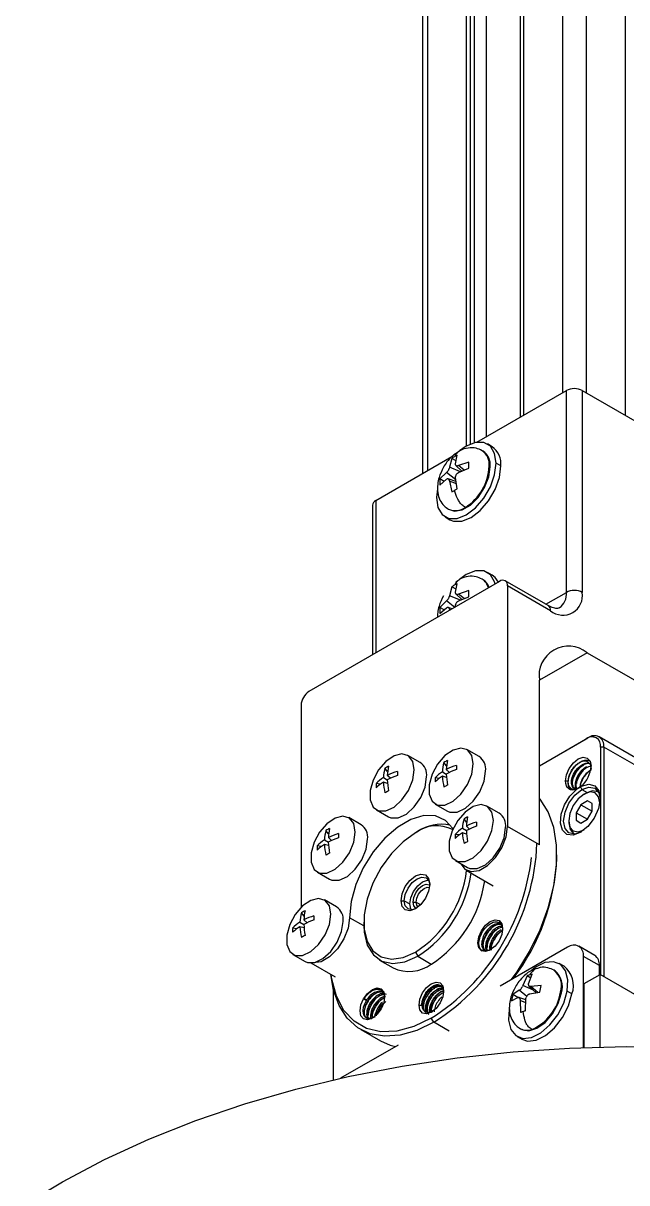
# Model space of a CAD drawing. Header units: millimetres. Extents: x 1258 to 2922, y -135 to 1239.
# Drawn here: x 1281 to 1307.9, y 33.2 to 84.8 of the extents above; entities that cross this region are included whole.
import ezdxf

# ---------------------------------------------------------------- set-up
doc = ezdxf.new("R2010")
doc.units = ezdxf.units.MM
doc.header["$LTSCALE"] = 6

msp = doc.modelspace()

# ---------------------------------------------------------------- linework, layer by layer
at = {"color": 8, "linetype": 'Continuous', "lineweight": 25}
for p, q in [((1305.008, 128.36), (1305.008, 68.384)), ((1306.068, 128.36), (1306.068, 68.384)), ((1298.997, 124.89), (1298.997, 64.915)), ((1300.465, 64.876), (1299.982, 65.071)), ((1300.638, 64.945), (1300.379, 65.147)), ((1300.26, 64.52), (1299.849, 64.841)), ((1300.287, 64.336), (1299.982, 64.459)), ((1296.699, 63.588), (1296.699, 56.81)), ((1300.465, 59.16), (1299.982, 59.355)), ((1300.638, 59.229), (1300.379, 59.431)), ((1304.27, 58.977), (1305.185, 59.505)), ((1300.214, 58.839), (1299.849, 59.125)), ((1300.021, 58.727), (1299.982, 58.743)), ((1306.104, 56.818), (1303.983, 55.593)), ((1305.874, 50.735), (1306.106, 50.601)), ((1305.803, 48.816), (1305.803, 48.816)), ((1298.502, 45.724), (1298.704, 45.607)), ((1296.169, 44.662), (1295.533, 45.03)), ((1303.421, 41.526), (1303.085, 41.806)), ((1303.725, 41.799), (1303.245, 42.013)), ((1303.919, 41.703), (1303.602, 41.967)), ((1303.379, 41.235), (1303.126, 41.348)), ((1299.97, 39.977), (1299.28, 40.375))]:
    msp.add_line(p, q, dxfattribs=at)
at = {"color": 7, "linetype": 'Continuous', "lineweight": 25}
for p, q in [((1303.13, 127.276), (1303.13, 67.301)), ((1303.275, 127.359), (1303.275, 67.384)), ((1307.801, 127.359), (1307.801, 67.384)), ((1300.907, 125.992), (1300.907, 66.105)), ((1301.083, 126.094), (1301.083, 66.165)), ((1301.614, 126.4), (1301.614, 66.425)), ((1300.73, 125.89), (1300.73, 66.017)), ((1298.778, 124.763), (1298.778, 64.788)), ((1301.206, 66.19), (1305.185, 68.486)), ((1305.185, 59.505), (1305.185, 68.486)), ((1305.892, 68.486), (1305.892, 59.505)), ((1305.892, 68.486), (1309.38, 66.473)), ((1301.879, 65.987), (1301.667, 66.11)), ((1296.699, 63.588), (1300.091, 65.546)), ((1300.246, 65.224), (1300.32, 65.604)), ((1301.48, 65.785), (1301.438, 65.809)), ((1299.982, 65.071), (1299.973, 65.024)), ((1300.087, 65.469), (1299.982, 65.071)), ((1300.273, 65.362), (1300.087, 65.469)), ((1300.25, 65.184), (1300.246, 65.224)), ((1300.267, 65.152), (1300.539, 64.905)), ((1300.379, 65.147), (1300.337, 65.133)), ((1300.85, 65.297), (1300.379, 65.147)), ((1300.379, 64.842), (1300.85, 65.029)), ((1300.85, 65.029), (1300.85, 65.297)), ((1301.79, 65.098), (1301.749, 65.122)), ((1302.268, 65.129), (1302.056, 65.251)), ((1299.849, 64.841), (1299.557, 64.551)), ((1299.557, 64.551), (1299.557, 64.282)), ((1299.743, 64.443), (1299.557, 64.551)), ((1299.557, 64.282), (1299.849, 64.536)), ((1299.885, 64.872), (1299.849, 64.841)), ((1299.849, 64.536), (1299.885, 64.553)), ((1300.271, 64.442), (1299.921, 64.553)), ((1299.973, 64.502), (1299.982, 64.459)), ((1300.246, 64.611), (1300.25, 64.662)), ((1300.32, 64.11), (1300.246, 64.611)), ((1300.337, 64.814), (1300.379, 64.842)), ((1299.442, 64.107), (1299.404, 63.72)), ((1299.982, 64.459), (1300.087, 63.976)), ((1296.553, 63.384), (1296.553, 56.726)), ((1299.938, 63.211), (1299.98, 63.187)), ((1299.792, 62.862), (1300.005, 62.74)), ((1301.879, 60.271), (1301.667, 60.394)), ((1302.215, 59.994), (1293.729, 55.096)), ((1300.246, 59.508), (1300.32, 59.888)), ((1300.395, 60.052), (1300.259, 59.956)), ((1301.48, 60.069), (1301.438, 60.093)), ((1304.374, 58.917), (1302.465, 60.019)), ((1299.982, 59.355), (1299.973, 59.308)), ((1300.087, 59.754), (1299.982, 59.355)), ((1300.273, 59.646), (1300.087, 59.754)), ((1300.25, 59.468), (1300.246, 59.508)), ((1300.267, 59.436), (1300.539, 59.189)), ((1300.379, 59.431), (1300.337, 59.418)), ((1300.85, 59.582), (1300.379, 59.431)), ((1300.85, 59.313), (1300.85, 59.582)), ((1302.568, 59.79), (1302.568, 49.091)), ((1304.477, 58.688), (1302.568, 59.79)), ((1299.849, 59.125), (1299.557, 58.835)), ((1299.557, 58.835), (1299.557, 58.566)), ((1299.743, 58.728), (1299.557, 58.835)), ((1299.885, 59.157), (1299.849, 59.125)), ((1299.849, 58.82), (1299.885, 58.837)), ((1300.108, 58.778), (1299.921, 58.838)), ((1300.246, 58.895), (1300.25, 58.946)), ((1300.337, 59.098), (1300.379, 59.126)), ((1300.379, 59.126), (1300.85, 59.313)), ((1299.557, 58.566), (1299.849, 58.82)), ((1299.973, 58.786), (1299.982, 58.743)), ((1306.104, 56.818), (1321.236, 48.082)), ((1303.983, 48.275), (1303.983, 55.593)), ((1293.376, 54.483), (1293.376, 45.489)), ((1303.983, 51.786), (1306.139, 53.031)), ((1303.983, 51.786), (1306.068, 52.991)), ((1306.139, 53.031), (1306.068, 52.991)), ((1323.115, 43.57), (1306.639, 53.081)), ((1298.672, 51.937), (1298.127, 52.252)), ((1301.297, 52.197), (1300.752, 52.512)), ((1306.705, 52.623), (1306.705, 42.498)), ((1306.846, 52.623), (1306.705, 52.623)), ((1306.846, 52.623), (1306.846, 42.416)), ((1323.322, 43.112), (1306.846, 52.623)), ((1297.228, 51.529), (1297.111, 51.679)), ((1299.853, 51.789), (1299.736, 51.939)), ((1299.981, 51.491), (1299.841, 51.624)), ((1297.04, 51.263), (1297.216, 51.162)), ((1297.356, 51.231), (1297.216, 51.364)), ((1299.528, 51.227), (1299.341, 51.253)), ((1299.665, 51.523), (1299.841, 51.421)), ((1299.85, 51.265), (1299.665, 51.32)), ((1305.149, 51.113), (1305.267, 51.113)), ((1296.903, 50.967), (1296.716, 50.994)), ((1297.225, 51.006), (1297.04, 51.06)), ((1305.585, 50.983), (1305.621, 50.963)), ((1305.808, 50.848), (1305.648, 50.752)), ((1305.762, 50.881), (1305.797, 50.861)), ((1305.85, 50.883), (1305.808, 50.848)), ((1305.808, 50.848), (1305.874, 50.735)), ((1305.98, 50.531), (1306.051, 50.572)), ((1306.616, 50.609), (1306.588, 50.625)), ((1299.352, 50.087), (1299.897, 49.772)), ((1305.834, 50.058), (1305.627, 49.7)), ((1306.127, 50.228), (1305.834, 50.058)), ((1305.834, 50.058), (1306.334, 49.77)), ((1306.334, 50.108), (1306.127, 50.228)), ((1306.334, 49.77), (1306.334, 50.108)), ((1296.727, 49.827), (1297.272, 49.513)), ((1302.19, 49.681), (1301.645, 49.996)), ((1305.627, 49.7), (1305.627, 49.362)), ((1305.627, 49.7), (1306.127, 49.411)), ((1306.127, 49.411), (1306.334, 49.77)), ((1296.047, 49.166), (1295.502, 49.481)), ((1300.746, 49.273), (1300.629, 49.423)), ((1300.874, 48.975), (1300.734, 49.108)), ((1303.983, 48.275), (1302.568, 49.091)), ((1305.291, 49.337), (1305.291, 49.255)), ((1305.627, 49.362), (1305.834, 49.242)), ((1305.627, 49.362), (1305.834, 49.242)), ((1305.834, 49.242), (1306.127, 49.411)), ((1294.603, 48.759), (1294.486, 48.908)), ((1294.731, 48.46), (1294.591, 48.593)), ((1298.467, 48.806), (1298.573, 48.867)), ((1300.421, 48.711), (1300.234, 48.738)), ((1300.558, 49.007), (1300.734, 48.906)), ((1300.743, 48.75), (1300.558, 48.804)), ((1305.513, 48.763), (1305.541, 48.747)), ((1294.278, 48.196), (1294.091, 48.223)), ((1294.415, 48.492), (1294.591, 48.391)), ((1294.6, 48.235), (1294.415, 48.289)), ((1300.245, 47.571), (1300.79, 47.256)), ((1304.76, 47.704), (1304.76, 47.826)), ((1294.102, 47.056), (1294.647, 46.742)), ((1300.728, 47.148), (1301.93, 46.454)), ((1294.96, 45.508), (1294.414, 45.822)), ((1297.831, 45.785), (1297.972, 45.785)), ((1297.972, 45.785), (1298.22, 45.642)), ((1298.361, 45.724), (1298.502, 45.724)), ((1293.515, 45.1), (1293.399, 45.249)), ((1293.643, 44.801), (1293.503, 44.934)), ((1302.187, 44.899), (1302.203, 44.801)), ((1293.191, 44.537), (1293.003, 44.564)), ((1293.328, 44.833), (1293.503, 44.732)), ((1293.513, 44.576), (1293.328, 44.63)), ((1296.169, 44.826), (1296.169, 44.703)), ((1293.015, 43.397), (1293.56, 43.083)), ((1298.467, 43.499), (1298.573, 43.315)), ((1301.412, 43.557), (1301.532, 43.603)), ((1301.523, 43.609), (1301.419, 43.57)), ((1305.238, 43.713), (1302.242, 41.983)), ((1306.445, 43.354), (1305.738, 43.762)), ((1293.812, 43.017), (1294.894, 42.393)), ((1296.873, 43.147), (1297.474, 42.8)), ((1298.573, 43.315), (1299.174, 42.968)), ((1305.079, 42.867), (1304.867, 42.989)), ((1305.945, 39.255), (1305.945, 43.304)), ((1306.652, 42.896), (1305.945, 43.304)), ((1306.652, 42.488), (1306.652, 42.896)), ((1303.435, 42.445), (1303.245, 42.013)), ((1303.595, 42.34), (1303.435, 42.445)), ((1303.502, 42.093), (1303.661, 42.516)), ((1304.679, 42.664), (1304.638, 42.688)), ((1305.98, 42.1), (1306.687, 42.508)), ((1306.687, 39.278), (1306.687, 42.508)), ((1310.456, 40.333), (1306.687, 42.508)), ((1294.825, 37.811), (1294.825, 41.805)), ((1303.085, 41.806), (1302.799, 41.619)), ((1303.121, 41.827), (1303.085, 41.806)), ((1303.245, 42.013), (1303.227, 41.964)), ((1303.496, 42.048), (1303.502, 42.093)), ((1303.519, 41.985), (1303.844, 41.69)), ((1303.602, 41.967), (1303.562, 41.965)), ((1304.059, 42.011), (1303.602, 41.967)), ((1304.007, 41.719), (1304.059, 42.011)), ((1305.98, 39.256), (1305.98, 42.1)), ((1296.162, 41.421), (1296.282, 41.352)), ((1296.292, 41.368), (1296.19, 41.429)), ((1297.041, 41.693), (1296.954, 41.743)), ((1302.799, 41.619), (1302.747, 41.327)), ((1302.747, 41.327), (1303.026, 41.474)), ((1303.022, 41.472), (1302.799, 41.619)), ((1303.026, 41.474), (1303.059, 41.48)), ((1303.382, 41.379), (1303.068, 41.479)), ((1303.125, 41.397), (1303.126, 41.348)), ((1303.126, 41.348), (1303.144, 40.822)), ((1303.371, 40.893), (1303.383, 41.428)), ((1303.383, 41.428), (1303.395, 41.481)), ((1303.5, 41.617), (1303.543, 41.635)), ((1303.543, 41.635), (1304.007, 41.719)), ((1304.963, 41.687), (1304.922, 41.711)), ((1305.434, 41.645), (1305.221, 41.767)), ((1296.515, 41.217), (1296.458, 41.25)), ((1296.692, 41.115), (1296.635, 41.148)), ((1296.869, 41.013), (1296.812, 41.046)), ((1296.869, 41.013), (1297.034, 41.216)), ((1298.626, 41.141), (1298.768, 41.141)), ((1298.768, 41.156), (1298.748, 41.157)), ((1299, 41.007), (1298.944, 41.039)), ((1299.12, 40.937), (1299.131, 40.802)), ((1299.177, 40.905), (1299.12, 40.937)), ((1299.174, 40.825), (1299.245, 40.865)), ((1299.187, 40.832), (1299.177, 40.905)), ((1302.65, 41.026), (1302.638, 40.963)), ((1299.28, 40.375), (1299.174, 40.559)), ((1296.031, 40.054), (1296.914, 39.543)), ((1302.992, 39.741), (1303.204, 39.619)), ((1303.138, 40.09), (1303.18, 40.066)), ((1297.697, 39.36), (1295.137, 37.882))]:
    msp.add_line(p, q, dxfattribs=at)
at = {"color": 7, "linetype": 'Continuous', "lineweight": 25, "flags": 128}
for points in [[(1302.056, 65.251), (1301.991, 65.687), (1301.802, 66.005), (1301.509, 66.174), (1301.14, 66.178), (1300.73, 66.017), (1300.426, 65.801)], [(1300.332, 65.717), (1300.32, 65.705), (1300.286, 65.672)], [(1299.404, 63.72), (1299.469, 63.285), (1299.657, 62.967), (1299.951, 62.797), (1300.32, 62.793), (1300.73, 62.955), (1301.14, 63.266), (1301.509, 63.697), (1301.802, 64.205), (1301.991, 64.741), (1302.056, 65.251)], [(1299.98, 63.187), (1300.199, 63.119), (1300.546, 63.173), (1300.914, 63.386), (1301.26, 63.731), (1301.542, 64.168), (1301.727, 64.642), (1301.79, 65.098)], [(1300.005, 62.74), (1300.163, 62.675), (1300.532, 62.671), (1300.942, 62.832), (1301.352, 63.144), (1301.721, 63.575), (1302.015, 64.083), (1302.203, 64.618), (1302.268, 65.129)], [(1302.017, 59.88), (1301.991, 59.971), (1301.802, 60.289), (1301.509, 60.459), (1301.14, 60.463), (1300.73, 60.301), (1300.426, 60.085)], [(1300.332, 60.001), (1300.32, 59.99), (1300.265, 59.936)], [(1302.157, 59.961), (1302.015, 60.167), (1301.879, 60.271)], [(1298.417, 51.611), (1298.35, 51.986), (1298.158, 52.232), (1297.868, 52.318), (1297.518, 52.231), (1297.156, 51.983), (1296.83, 51.608), (1296.585, 51.156), (1296.454, 50.688), (1296.454, 50.268), (1296.585, 49.952), (1296.83, 49.783), (1297.156, 49.784), (1297.518, 49.954), (1297.868, 50.271), (1298.158, 50.692), (1298.35, 51.16), (1298.417, 51.611)], [(1301.042, 51.871), (1300.975, 52.245), (1300.783, 52.492), (1300.493, 52.578), (1300.143, 52.491), (1299.781, 52.243), (1299.455, 51.867), (1299.21, 51.415), (1299.079, 50.948), (1299.079, 50.528), (1299.21, 50.212), (1299.455, 50.043), (1299.781, 50.044), (1300.143, 50.214), (1300.493, 50.531), (1300.783, 50.952), (1300.975, 51.42), (1301.042, 51.871)], [(1305.149, 51.113), (1305.192, 51.388), (1305.315, 51.67), (1305.498, 51.918), (1305.715, 52.092), (1305.931, 52.168), (1306.115, 52.132), (1306.238, 51.991), (1306.281, 51.766)], [(1305.738, 50.803), (1305.657, 50.778), (1305.564, 50.783), (1305.488, 50.825), (1305.436, 50.901), (1305.41, 51.006), (1305.413, 51.133), (1305.445, 51.274), (1305.504, 51.419), (1305.588, 51.559), (1305.691, 51.686), (1305.807, 51.79), (1305.929, 51.864), (1306.051, 51.905), (1306.164, 51.908), (1306.262, 51.874), (1306.262, 51.874)], [(1297.272, 49.513), (1297.376, 49.468), (1297.701, 49.469), (1298.063, 49.639), (1298.413, 49.956), (1298.704, 50.377), (1298.895, 50.845), (1298.962, 51.296)], [(1299.897, 49.772), (1300.001, 49.728), (1300.326, 49.729), (1300.688, 49.899), (1301.038, 50.216), (1301.329, 50.637), (1301.52, 51.105), (1301.587, 51.556)], [(1305.648, 50.752), (1305.548, 50.719), (1305.453, 50.709), (1305.367, 50.723), (1305.292, 50.761), (1305.231, 50.821), (1305.186, 50.902), (1305.159, 51), (1305.149, 51.113)], [(1305.803, 48.816), (1305.483, 48.701), (1305.206, 48.739), (1305.011, 48.927), (1304.923, 49.239), (1304.954, 49.631), (1305.101, 50.052), (1305.344, 50.443), (1305.648, 50.752)], [(1305.84, 48.838), (1305.563, 48.749), (1305.299, 48.8), (1305.123, 49.003), (1305.061, 49.327), (1305.123, 49.722), (1305.299, 50.128), (1305.563, 50.484), (1305.874, 50.735)], [(1305.85, 50.883), (1306.179, 50.978), (1306.453, 50.904), (1306.631, 50.674), (1306.687, 50.32), (1306.613, 49.895), (1306.42, 49.462), (1306.136, 49.083), (1305.803, 48.816)], [(1305.874, 50.735), (1306.185, 50.843), (1306.449, 50.792), (1306.625, 50.589), (1306.686, 50.305)], [(1306.67, 50.134), (1306.617, 50.407), (1306.468, 50.579), (1306.244, 50.623), (1305.98, 50.531)], [(1306.617, 50.606), (1306.588, 50.625), (1306.342, 50.673), (1306.051, 50.572)], [(1301.935, 49.355), (1301.868, 49.73), (1301.676, 49.976), (1301.386, 50.062), (1301.036, 49.975), (1300.674, 49.727), (1300.348, 49.352), (1300.103, 48.9), (1299.972, 48.432), (1299.972, 48.012), (1300.103, 47.696), (1300.348, 47.527), (1300.674, 47.528), (1301.036, 47.698), (1301.386, 48.015), (1301.676, 48.436), (1301.868, 48.904), (1301.935, 49.355)], [(1302.749, 42.276), (1302.987, 42.614), (1303.546, 43.53), (1304.012, 44.491), (1304.373, 45.471), (1304.62, 46.442), (1304.745, 47.379), (1304.745, 48.255), (1304.62, 49.048), (1304.373, 49.735), (1304.012, 50.297), (1303.983, 50.331)], [(1305.98, 50.531), (1305.716, 50.318), (1305.493, 50.016), (1305.343, 49.672), (1305.291, 49.337), (1305.343, 49.062), (1305.493, 48.89), (1305.716, 48.847), (1305.98, 48.939)], [(1295.792, 48.84), (1295.725, 49.215), (1295.533, 49.461), (1295.243, 49.547), (1294.893, 49.46), (1294.531, 49.212), (1294.205, 48.837), (1293.96, 48.385), (1293.829, 47.917), (1293.829, 47.497), (1293.96, 47.181), (1294.205, 47.012), (1294.531, 47.013), (1294.893, 47.183), (1295.243, 47.5), (1295.533, 47.921), (1295.725, 48.389), (1295.792, 48.84)], [(1300.139, 48.983), (1300.132, 48.994), (1299.798, 49.36), (1299.358, 49.557), (1298.837, 49.572), (1298.266, 49.404), (1297.678, 49.065), (1297.107, 48.573), (1296.586, 47.957), (1296.146, 47.252), (1295.812, 46.5), (1295.603, 45.745), (1295.533, 45.03)], [(1300.488, 47.431), (1300.664, 47.192), (1300.951, 47.079), (1301.303, 47.135), (1301.677, 47.351), (1302.029, 47.702), (1302.316, 48.145), (1302.503, 48.628), (1302.568, 49.091)], [(1300.79, 47.256), (1300.893, 47.212), (1301.219, 47.213), (1301.581, 47.383), (1301.931, 47.7), (1302.222, 48.121), (1302.413, 48.589), (1302.48, 49.04)], [(1305.291, 49.255), (1305.349, 48.953), (1305.513, 48.763), (1305.544, 48.747)], [(1294.647, 46.742), (1294.751, 46.697), (1295.076, 46.698), (1295.438, 46.868), (1295.788, 47.185), (1296.079, 47.606), (1296.27, 48.074), (1296.337, 48.525)], [(1298.467, 48.806), (1297.917, 48.412), (1297.399, 47.886), (1296.943, 47.259), (1296.576, 46.568), (1296.318, 45.853), (1296.186, 45.155), (1296.186, 44.516), (1296.318, 43.971), (1296.576, 43.553), (1296.943, 43.286), (1297.399, 43.186), (1297.917, 43.258), (1298.467, 43.499)], [(1297.831, 45.785), (1297.879, 46.094), (1298.017, 46.412), (1298.224, 46.691), (1298.467, 46.887), (1298.711, 46.972), (1298.917, 46.932), (1299.055, 46.773), (1299.103, 46.52)], [(1299.103, 46.52), (1299.055, 46.211), (1298.917, 45.893), (1298.711, 45.614), (1298.467, 45.418), (1298.224, 45.333), (1298.017, 45.373), (1297.879, 45.532), (1297.831, 45.785)], [(1297.972, 45.785), (1298.015, 46.06), (1298.138, 46.343), (1298.321, 46.59), (1298.538, 46.765), (1298.754, 46.84), (1298.938, 46.804), (1299.06, 46.663), (1299.102, 46.477)], [(1298.22, 45.642), (1298.263, 45.917), (1298.385, 46.2), (1298.569, 46.447), (1298.785, 46.622), (1299.002, 46.697), (1299.042, 46.699)], [(1298.361, 45.724), (1298.393, 45.93), (1298.485, 46.142), (1298.623, 46.328), (1298.785, 46.459), (1298.948, 46.515), (1299.085, 46.488), (1299.102, 46.477)], [(1298.502, 45.724), (1298.529, 45.896), (1298.606, 46.072), (1298.721, 46.227), (1298.856, 46.336), (1298.991, 46.383), (1299.091, 46.369)], [(1294.704, 45.181), (1294.638, 45.556), (1294.446, 45.802), (1294.156, 45.888), (1293.806, 45.801), (1293.444, 45.553), (1293.118, 45.178), (1292.873, 44.726), (1292.741, 44.258), (1292.741, 43.838), (1292.873, 43.522), (1293.118, 43.353), (1293.444, 43.354), (1293.806, 43.524), (1294.156, 43.841), (1294.446, 44.262), (1294.638, 44.73), (1294.704, 45.181)], [(1298.504, 45.44), (1298.321, 45.383), (1298.138, 45.419), (1298.015, 45.56), (1297.972, 45.785)], [(1298.276, 45.39), (1298.263, 45.417), (1298.22, 45.642)], [(1298.504, 45.44), (1298.485, 45.449), (1298.393, 45.555), (1298.361, 45.724)], [(1298.592, 45.504), (1298.529, 45.583), (1298.502, 45.724)], [(1295.533, 45.03), (1295.468, 44.566), (1295.28, 44.084), (1294.993, 43.64), (1294.642, 43.289), (1294.267, 43.073), (1293.915, 43.018), (1293.887, 43.021)], [(1301.412, 43.557), (1301.293, 43.694), (1301.251, 43.912), (1301.293, 44.178), (1301.412, 44.452), (1301.589, 44.692), (1301.799, 44.861), (1302.009, 44.934), (1302.187, 44.899)], [(1302.187, 44.899), (1302.305, 44.763), (1302.347, 44.545), (1302.305, 44.278), (1302.187, 44.005), (1302.009, 43.765), (1301.799, 43.595), (1301.589, 43.523), (1301.412, 43.557)], [(1293.56, 43.083), (1293.663, 43.038), (1293.989, 43.039), (1294.351, 43.21), (1294.701, 43.526), (1294.991, 43.947), (1295.183, 44.415), (1295.25, 44.867)], [(1296.169, 44.703), (1296.187, 44.379), (1296.325, 43.809), (1296.595, 43.372), (1296.979, 43.093), (1297.456, 42.988), (1297.998, 43.063), (1298.573, 43.315)], [(1305.221, 41.767), (1305.25, 42.262), (1305.15, 42.668), (1304.93, 42.948), (1304.612, 43.072), (1304.227, 43.029), (1303.813, 42.823), (1303.613, 42.669)], [(1299.28, 40.375), (1298.524, 40.011), (1297.788, 39.801), (1297.093, 39.752), (1296.457, 39.865), (1295.899, 40.136), (1295.432, 40.559), (1295.071, 41.121), (1294.825, 41.808), (1294.708, 42.5)], [(1299.174, 40.559), (1298.394, 40.188), (1297.638, 39.985), (1296.929, 39.958), (1296.288, 40.106), (1295.735, 40.426), (1295.286, 40.907), (1294.955, 41.535), (1294.752, 42.291), (1294.723, 42.491)], [(1296.162, 41.421), (1296.339, 41.661), (1296.549, 41.83), (1296.759, 41.903), (1296.937, 41.869), (1297.055, 41.732), (1297.097, 41.514), (1297.055, 41.248), (1296.937, 40.974)], [(1298.626, 41.141), (1298.668, 41.407), (1298.787, 41.681), (1298.964, 41.921), (1299.174, 42.09), (1299.384, 42.163), (1299.562, 42.129), (1299.68, 41.992), (1299.722, 41.774)], [(1296.937, 40.974), (1296.759, 40.734), (1296.549, 40.565), (1296.339, 40.492), (1296.162, 40.526), (1296.043, 40.663), (1296.001, 40.881), (1296.043, 41.147), (1296.162, 41.421)], [(1296.446, 40.543), (1296.342, 40.548), (1296.255, 40.59), (1296.191, 40.667), (1296.153, 40.774), (1296.143, 40.904), (1296.162, 41.05), (1296.21, 41.202), (1296.282, 41.352)], [(1297.056, 41.681), (1297.046, 41.69), (1296.911, 41.721), (1296.755, 41.689), (1296.594, 41.598), (1296.443, 41.458), (1296.316, 41.284), (1296.226, 41.094), (1296.18, 40.907), (1296.183, 40.744), (1296.233, 40.621), (1296.324, 40.552), (1296.446, 40.543), (1296.446, 40.543)], [(1299.722, 41.774), (1299.68, 41.507), (1299.562, 41.234), (1299.384, 40.994), (1299.174, 40.825), (1298.964, 40.752), (1298.787, 40.786), (1298.668, 40.923), (1298.626, 41.141)], [(1302.638, 40.963), (1302.609, 40.469), (1302.709, 40.062), (1302.929, 39.783), (1303.247, 39.659), (1303.632, 39.701), (1304.046, 39.907), (1304.448, 40.255), (1304.8, 40.713), (1305.066, 41.233), (1305.221, 41.767)], [(1303.18, 40.066), (1303.206, 40.052), (1303.515, 39.998), (1303.874, 40.11), (1304.24, 40.373), (1304.568, 40.756), (1304.819, 41.212), (1304.963, 41.687)], [(1303.204, 39.619), (1303.459, 39.536), (1303.844, 39.579), (1304.258, 39.785), (1304.66, 40.133), (1305.012, 40.59), (1305.278, 41.111), (1305.434, 41.645)], [(1299.211, 40.847), (1299.205, 40.844), (1299.09, 40.806), (1298.984, 40.804), (1298.894, 40.841), (1298.825, 40.912), (1298.782, 41.014), (1298.768, 41.141)], [(1281.012, 32.224), (1282.757, 33.282), (1284.626, 34.267), (1286.608, 35.176), (1288.694, 36.002), (1290.875, 36.744), (1293.139, 37.396), (1295.477, 37.956), (1297.876, 38.422), (1300.325, 38.79), (1302.812, 39.06), (1305.326, 39.229), (1307.854, 39.297), (1310.384, 39.264)], [(1296.914, 39.543), (1297.341, 39.355), (1297.58, 39.292)]]:
    msp.add_lwpolyline(points, dxfattribs=at)
at = {"color": 7, "linetype": 'Continuous', "lineweight": 25}
for centre, radius, start, end in [((1305.538, 67.804), 0.769, 62.6097, 117.3903), ((1301.083, 65.192), 0.714, 352.4814, 56.2064), ((1301.363, 65.237), 0.911, 353.1955, 55.4923), ((1299.446, 65.227), 2.305, 302.6055, 357.3945), ((1296.803, 63.359), 0.251, 114.3747, 174.3052), ((1301.156, 59.553), 0.61, 16.0518, 57.9057), ((1302.353, 59.825), 0.218, 350.786, 129.2033), ((1305.03, 59.365), 0.873, 230.7967, 9.214), ((1305.538, 58.822), 0.769, 62.6097, 117.3903), ((1305.276, 55.802), 1.31, 50.7967, 189.214), ((1294.144, 54.448), 0.768, 122.6055, 177.3945), ((1306.317, 52.686), 0.393, 350.786, 129.2033), ((1306.415, 52.693), 0.437, 350.786, 129.2033), ((1300.934, 51.647), 0.659, 352.0769, 56.6109), ((1298.723, 51.189), 1.685, 163.1092, 177.4912), ((1297.952, 50.404), 1.527, 116.5677, 123.4269), ((1299.246, 51.302), 2.031, 166.6743, 178.2385), ((1298.309, 51.387), 0.659, 352.0769, 56.6109), ((1301.348, 51.449), 1.685, 163.1092, 177.4912), ((1300.577, 50.664), 1.527, 116.5677, 123.4269), ((1301.871, 51.562), 2.031, 166.6743, 178.2385), ((1300.989, 49.374), 2.526, 106.0512, 117.0237), ((1301.469, 48.325), 3.499, 109.6903, 117.7332), ((1317.069, 51.71), 16.779, 179.688, 180.312), ((1305.029, 51.83), 1.254, 310.944, 357.0652), ((1297.945, 49.842), 1.685, 122.5061, 136.889), ((1298.364, 49.114), 2.526, 106.0512, 117.0237), ((1298.844, 48.065), 3.499, 109.6903, 117.7332), ((1300.712, 51.3), 3.499, 182.2642, 190.3076), ((1314.444, 51.45), 16.779, 179.688, 180.312), ((1300.865, 51.162), 1.527, 176.5707, 183.4293), ((1300.57, 50.102), 1.685, 122.5061, 136.889), ((1300.734, 49.593), 2.031, 121.7586, 133.3233), ((1302.188, 51.451), 2.526, 182.9735, 193.9463), ((1303.337, 51.56), 3.499, 182.2642, 190.3076), ((1298.24, 50.902), 1.527, 176.5707, 183.4293), ((1298.109, 49.333), 2.031, 121.7586, 133.3233), ((1299.563, 51.191), 2.526, 182.9735, 193.9463), ((1305.585, 36.086), 16.791, 119.6856, 120.309), ((1308.21, 36.346), 16.791, 119.6856, 120.309), ((1301.827, 49.131), 0.659, 352.0769, 56.6109), ((1295.684, 48.616), 0.659, 352.0769, 56.6109), ((1299.408, 47.558), 1.563, 62.7833, 127.0167), ((1299.619, 47.326), 1.863, 78.2427, 124.1575), ((1302.241, 48.933), 1.685, 163.1092, 177.4912), ((1301.47, 48.148), 1.527, 116.5677, 123.4269), ((1302.764, 49.046), 2.031, 166.6743, 178.2385), ((1301.881, 46.858), 2.526, 106.0512, 117.0237), ((1302.362, 45.809), 3.499, 109.6903, 117.7332), ((1317.961, 49.194), 16.779, 179.688, 180.312), ((1296.098, 48.418), 1.685, 163.1092, 177.4912), ((1295.327, 47.633), 1.527, 116.5677, 123.4269), ((1296.621, 48.531), 2.031, 166.6743, 178.2385), ((1295.739, 46.343), 2.526, 106.0512, 117.0237), ((1296.219, 45.294), 3.499, 109.6903, 117.7332), ((1311.819, 48.679), 16.779, 179.688, 180.312), ((1301.758, 48.646), 1.527, 176.5707, 183.4293), ((1301.463, 47.586), 1.685, 122.5061, 136.889), ((1301.627, 47.077), 2.031, 121.7586, 133.3233), ((1303.081, 48.935), 2.526, 182.9735, 193.9463), ((1304.23, 49.044), 3.499, 182.2642, 190.3076), ((1295.615, 48.131), 1.527, 176.5707, 183.4293), ((1295.32, 47.071), 1.685, 122.5061, 136.889), ((1295.484, 46.562), 2.031, 121.7586, 133.3233), ((1296.938, 48.42), 2.526, 182.9735, 193.9463), ((1298.087, 48.529), 3.499, 182.2642, 190.3076), ((1293.996, 48.733), 9.888, 302.3015, 357.6985), ((1309.103, 33.83), 16.791, 119.6856, 120.309), ((1302.96, 33.315), 16.791, 119.6856, 120.309), ((1293.86, 48.838), 9.838, 302.6932, 353.4197), ((1295.151, 48.121), 9.619, 322.8936, 357.5137), ((1295.77, 47.722), 5.011, 302.5598, 353.2901), ((1295.741, 47.742), 5.256, 302.6094, 352.1185), ((1296.342, 47.395), 5.256, 302.6094, 352.1185), ((1294.597, 44.957), 0.659, 352.0769, 56.6109), ((1295.011, 44.759), 1.685, 163.1092, 177.4912), ((1294.24, 43.974), 1.527, 116.5677, 123.4269), ((1295.534, 44.872), 2.031, 166.6743, 178.2385), ((1294.651, 42.684), 2.526, 106.0512, 117.0237), ((1295.132, 41.635), 3.499, 109.6903, 117.7332), ((1310.731, 45.02), 16.779, 179.688, 180.312), ((1294.528, 44.472), 1.527, 176.5707, 183.4293), ((1294.233, 43.412), 1.685, 122.5061, 136.889), ((1294.397, 42.903), 2.031, 121.7586, 133.3233), ((1295.851, 44.761), 2.526, 182.9735, 193.9463), ((1296.999, 44.87), 3.499, 182.2642, 190.3076), ((1301.873, 29.656), 16.791, 119.6856, 120.309), ((1301.645, 43.798), 0.225, 237.2571, 239.9942), ((1301.67, 43.895), 0.323, 244.7576, 300.9586), ((1305.514, 43.374), 0.437, 350.786, 129.2033), ((1306.162, 42.95), 0.493, 353.7012, 54.9867), ((1298.185, 44.287), 1.649, 244.4571, 306.8534), ((1304.427, 42.015), 1.073, 339.8222, 52.5431), ((1304.115, 41.971), 0.894, 341.4894, 50.876), ((1297.295, 40.767), 1.169, 149.087, 150), ((1302.756, 42.062), 2.194, 294.048, 350.7963), ((1299.417, 41.141), 0.65, 178.6448, 179.9954)]:
    msp.add_arc(centre, radius, start, end, dxfattribs=at)
at = {"color": 8, "linetype": 'Continuous', "lineweight": 25}
for centre, radius, start, end in [((1301.036, 65.213), 0.719, 352.7273, 56.1117), ((1300.249, 63.898), 0.754, 245.6929, 305.6176), ((1301.12, 59.578), 0.605, 12.0424, 58.4834), ((1304.451, 59.423), 0.738, 304.6096, 6.3357), ((1304.24, 58.718), 0.24, 352.7442, 55.9436), ((1304.095, 42), 0.875, 340.7017, 52.1648), ((1303.43, 40.648), 0.629, 242.3858, 290.471)]:
    msp.add_arc(centre, radius, start, end, dxfattribs=at)
at = {"color": 7, "linetype": 'Continuous', "lineweight": 25}
for points, knots in [([(1300.395, 65.768), (1300.299, 65.707), (1300.107, 65.585), (1299.878, 65.333), (1299.764, 65.152), (1299.713, 65.073)], [0, 0, 0, 0, 0.361858, 0.719029, 1, 1, 1, 1]), ([(1300.199, 65.54), (1300.178, 65.527), (1300.139, 65.504), (1300.103, 65.48), (1300.087, 65.469)], [0, 0, 0, 0, 0.559869, 1, 1, 1, 1]), ([(1300.394, 65.77), (1300.376, 65.759), (1300.293, 65.708), (1300.24, 65.614), (1300.199, 65.54)], [0, 0, 0, 0, 0.217327, 1, 1, 1, 1]), ([(1300.32, 65.604), (1300.297, 65.592), (1300.256, 65.572), (1300.216, 65.549), (1300.199, 65.54)], [0, 0, 0, 0, 0.560075, 1, 1, 1, 1]), ([(1301.438, 65.809), (1301.347, 65.852), (1301.14, 65.949), (1300.805, 65.942), (1300.543, 65.876), (1300.413, 65.781), (1300.395, 65.768)], [0, 0, 0, 0, 0.257941, 0.586432, 0.942674, 1, 1, 1, 1]), ([(1299.713, 65.073), (1299.639, 64.921), (1299.519, 64.678), (1299.442, 64.286), (1299.44, 63.941), (1299.537, 63.612), (1299.708, 63.365), (1299.873, 63.255), (1299.938, 63.211)], [0, 0, 0, 0, 0.225449, 0.362472, 0.544562, 0.721176, 0.888899, 1, 1, 1, 1]), ([(1299.885, 64.872), (1299.894, 64.883), (1299.913, 64.904), (1299.938, 64.943), (1299.959, 64.984), (1299.968, 65.011), (1299.973, 65.024)], [0, 0, 0, 0, 0.2502728, 0.5, 0.7497272, 1, 1, 1, 1]), ([(1300.25, 65.184), (1300.253, 65.175), (1300.26, 65.157), (1300.28, 65.14), (1300.306, 65.131), (1300.327, 65.133), (1300.337, 65.133)], [0, 0, 0, 0, 0.250273, 0.5, 0.749727, 1, 1, 1, 1]), ([(1299.973, 64.502), (1299.968, 64.511), (1299.959, 64.531), (1299.938, 64.548), (1299.913, 64.557), (1299.894, 64.554), (1299.885, 64.553)], [0, 0, 0, 0, 0.250273, 0.5, 0.749727, 1, 1, 1, 1]), ([(1300.337, 64.814), (1300.327, 64.804), (1300.306, 64.784), (1300.28, 64.746), (1300.26, 64.704), (1300.253, 64.676), (1300.25, 64.662)], [0, 0, 0, 0, 0.250273, 0.5, 0.749727, 1, 1, 1, 1]), ([(1300.087, 63.976), (1300.107, 63.989), (1300.144, 64.012), (1300.182, 64.035), (1300.199, 64.045)], [0, 0, 0, 0, 0.560075, 1, 1, 1, 1]), ([(1300.199, 64.045), (1300.221, 64.057), (1300.26, 64.079), (1300.301, 64.101), (1300.32, 64.11)], [0, 0, 0, 0, 0.559869, 1, 1, 1, 1]), ([(1300.688, 63.285), (1300.635, 63.32), (1300.539, 63.383), (1300.419, 63.533), (1300.303, 63.753), (1300.242, 63.924), (1300.199, 64.045)], [0, 0, 0, 0, 0.233001, 0.418435, 0.591328, 1, 1, 1, 1]), ([(1300.394, 60.054), (1300.376, 60.043), (1300.293, 59.992), (1300.24, 59.898), (1300.199, 59.824)], [0, 0, 0, 0, 0.217327, 1, 1, 1, 1]), ([(1300.32, 59.888), (1300.297, 59.876), (1300.256, 59.856), (1300.216, 59.834), (1300.199, 59.824)], [0, 0, 0, 0, 0.560075, 1, 1, 1, 1]), ([(1301.438, 60.093), (1301.347, 60.136), (1301.14, 60.233), (1300.805, 60.226), (1300.543, 60.16), (1300.413, 60.065), (1300.395, 60.052)], [0, 0, 0, 0, 0.257941, 0.586432, 0.942674, 1, 1, 1, 1]), ([(1299.713, 59.357), (1299.64, 59.206), (1299.522, 58.963), (1299.448, 58.629), (1299.454, 58.469), (1299.457, 58.402)], [0, 0, 0, 0, 0.489954, 0.787739, 1, 1, 1, 1]), ([(1300.199, 59.824), (1300.178, 59.811), (1300.139, 59.788), (1300.103, 59.764), (1300.087, 59.754)], [0, 0, 0, 0, 0.559869, 1, 1, 1, 1]), ([(1300.25, 59.468), (1300.253, 59.459), (1300.26, 59.441), (1300.28, 59.424), (1300.306, 59.415), (1300.327, 59.417), (1300.337, 59.418)], [0, 0, 0, 0, 0.250273, 0.5, 0.749727, 1, 1, 1, 1]), ([(1299.885, 59.157), (1299.894, 59.167), (1299.913, 59.189), (1299.938, 59.227), (1299.959, 59.268), (1299.968, 59.295), (1299.973, 59.308)], [0, 0, 0, 0, 0.2502728, 0.5, 0.7497272, 1, 1, 1, 1]), ([(1299.973, 58.786), (1299.968, 58.796), (1299.959, 58.815), (1299.938, 58.832), (1299.913, 58.841), (1299.894, 58.838), (1299.885, 58.837)], [0, 0, 0, 0, 0.250273, 0.5, 0.749727, 1, 1, 1, 1]), ([(1300.337, 59.098), (1300.327, 59.088), (1300.306, 59.068), (1300.28, 59.03), (1300.26, 58.988), (1300.253, 58.96), (1300.25, 58.946)], [0, 0, 0, 0, 0.250273, 0.5, 0.749727, 1, 1, 1, 1]), ([(1304.868, 58.821), (1304.847, 58.809), (1304.803, 58.785), (1304.631, 58.792), (1304.457, 58.876), (1304.374, 58.917)], [0, 0, 0, 0, 0.329565, 0.679573, 1, 1, 1, 1]), ([(1305.807, 50.842), (1305.764, 50.814), (1305.68, 50.756), (1305.556, 50.72), (1305.447, 50.727), (1305.358, 50.776), (1305.295, 50.866), (1305.264, 50.989), (1305.266, 51.138), (1305.302, 51.303), (1305.371, 51.473), (1305.467, 51.637), (1305.586, 51.785), (1305.72, 51.907), (1305.861, 51.995), (1306.001, 52.042), (1306.133, 52.049), (1306.205, 52.017), (1306.241, 52.001)], [0, 0, 0, 0, 0.062513, 0.124993, 0.187503, 0.249996, 0.312502, 0.374998, 0.437501, 0.5, 0.562499, 0.625002, 0.687498, 0.750004, 0.812497, 0.875007, 0.937487, 1, 1, 1, 1]), ([(1305.267, 51.113), (1305.274, 51.172), (1305.288, 51.291), (1305.363, 51.483), (1305.469, 51.663), (1305.601, 51.818), (1305.748, 51.933), (1305.896, 52), (1306.035, 52.016), (1306.108, 51.982), (1306.144, 51.965)], [0, 0, 0, 0, 0.1287026, 0.2563473, 0.382934, 0.5084629, 0.632934, 0.7563471, 0.8787025, 1, 1, 1, 1]), ([(1306.294, 51.852), (1306.248, 51.871), (1306.155, 51.909), (1305.973, 51.86), (1305.787, 51.738), (1305.622, 51.553), (1305.5, 51.335), (1305.438, 51.114), (1305.445, 50.929), (1305.492, 50.814), (1305.547, 50.794), (1305.561, 50.789)], [0, 0, 0, 0, 0.112659, 0.233529, 0.354399, 0.475269, 0.596139, 0.717009, 0.837879, 0.958749, 1, 1, 1, 1]), ([(1305.451, 50.994), (1305.45, 51.01), (1305.444, 51.093), (1305.506, 51.283), (1305.629, 51.522), (1305.79, 51.721), (1305.906, 51.798), (1305.955, 51.831)], [0, 0, 0, 0, 0.058443, 0.311382, 0.564712, 0.817597, 1, 1, 1, 1]), ([(1305.621, 50.963), (1305.631, 51.034), (1305.652, 51.177), (1305.77, 51.409), (1305.932, 51.606), (1306.101, 51.737), (1306.2, 51.758), (1306.238, 51.767)], [0, 0, 0, 0, 0.2171, 0.4342, 0.6513, 0.8684, 1, 1, 1, 1]), ([(1305.819, 50.89), (1305.822, 50.918), (1305.834, 51.021), (1305.926, 51.223), (1306.082, 51.444), (1306.222, 51.589), (1306.299, 51.626), (1306.309, 51.631)], [0, 0, 0, 0, 0.105427, 0.389331, 0.673878, 0.957808, 1, 1, 1, 1]), ([(1306.144, 51.965), (1306.165, 51.948), (1306.206, 51.915), (1306.248, 51.841), (1306.276, 51.752), (1306.279, 51.682), (1306.281, 51.647)], [0, 0, 0, 0, 0.252191, 0.502921, 0.752191, 1, 1, 1, 1]), ([(1305.807, 50.842), (1305.771, 50.82), (1305.699, 50.774), (1305.594, 50.741), (1305.497, 50.737), (1305.413, 50.762), (1305.345, 50.815), (1305.297, 50.894), (1305.268, 50.993), (1305.267, 51.073), (1305.267, 51.113)], [0, 0, 0, 0, 0.127485, 0.25426, 0.380324, 0.505679, 0.630324, 0.75426, 0.877485, 1, 1, 1, 1]), ([(1305.644, 51.001), (1305.651, 51.042), (1305.672, 51.161), (1305.776, 51.376), (1305.891, 51.515), (1305.949, 51.584)], [0, 0, 0, 0, 0.2122778, 0.6060273, 1, 1, 1, 1]), ([(1305.797, 50.861), (1305.808, 50.932), (1305.829, 51.075), (1305.947, 51.305), (1306.093, 51.493), (1306.203, 51.564), (1306.248, 51.593)], [0, 0, 0, 0, 0.268989, 0.537978, 0.806967, 1, 1, 1, 1]), ([(1305.618, 50.797), (1305.615, 50.8), (1305.581, 50.838), (1305.583, 50.914), (1305.585, 50.983)], [0, 0, 0, 0, 0.0862988, 1, 1, 1, 1]), ([(1305.665, 50.762), (1305.658, 50.77), (1305.619, 50.811), (1305.62, 50.895), (1305.621, 50.963)], [0, 0, 0, 0, 0.184538, 1, 1, 1, 1]), ([(1301.419, 43.57), (1301.381, 43.612), (1301.304, 43.694), (1301.282, 43.918), (1301.336, 44.175), (1301.463, 44.434), (1301.642, 44.654), (1301.845, 44.802), (1302.048, 44.864), (1302.151, 44.822), (1302.203, 44.801)], [0, 0, 0, 0, 0.12964, 0.257955, 0.384944, 0.510607, 0.634944, 0.757955, 0.87964, 1, 1, 1, 1]), ([(1302.352, 44.689), (1302.309, 44.706), (1302.224, 44.739), (1302.066, 44.709), (1301.902, 44.623), (1301.747, 44.485), (1301.615, 44.31), (1301.52, 44.117), (1301.468, 43.926), (1301.467, 43.758), (1301.508, 43.632), (1301.565, 43.593), (1301.591, 43.575)], [0, 0, 0, 0, 0.10194, 0.20388, 0.30582, 0.40776, 0.509699, 0.611639, 0.713579, 0.815519, 0.917459, 1, 1, 1, 1]), ([(1302.021, 44.678), (1301.985, 44.658), (1301.889, 44.605), (1301.744, 44.454), (1301.602, 44.251), (1301.51, 44.032), (1301.466, 43.864), (1301.474, 43.788), (1301.475, 43.772)], [0, 0, 0, 0, 0.119429, 0.325237, 0.530791, 0.736582, 0.94216, 1, 1, 1, 1]), ([(1302.298, 44.653), (1302.236, 44.641), (1302.111, 44.616), (1301.913, 44.467), (1301.744, 44.261), (1301.626, 44.021), (1301.581, 43.794), (1301.591, 43.636), (1301.634, 43.591), (1301.644, 43.58)], [0, 0, 0, 0, 0.152987, 0.312778, 0.472569, 0.632361, 0.792152, 0.951943, 1, 1, 1, 1]), ([(1301.689, 43.562), (1301.683, 43.568), (1301.645, 43.61), (1301.638, 43.762), (1301.682, 43.988), (1301.801, 44.228), (1301.97, 44.434), (1302.159, 44.578), (1302.276, 44.602), (1302.329, 44.613)], [0, 0, 0, 0, 0.028974, 0.195656, 0.362339, 0.529022, 0.695705, 0.862388, 1, 1, 1, 1]), ([(1302.165, 44.559), (1302.11, 44.52), (1301.99, 44.435), (1301.829, 44.233), (1301.711, 44.001), (1301.65, 43.812), (1301.653, 43.725), (1301.654, 43.704)], [0, 0, 0, 0, 0.203273, 0.443821, 0.684638, 0.925237, 1, 1, 1, 1]), ([(1302.289, 44.497), (1302.223, 44.455), (1302.091, 44.37), (1301.92, 44.157), (1301.806, 43.922), (1301.756, 43.721), (1301.774, 43.633), (1301.78, 43.604)], [0, 0, 0, 0, 0.222222, 0.444444, 0.666667, 0.888889, 1, 1, 1, 1]), ([(1301.825, 43.655), (1301.825, 43.658), (1301.815, 43.721), (1301.865, 43.892), (1301.976, 44.123), (1302.132, 44.321), (1302.247, 44.396), (1302.295, 44.428)], [0, 0, 0, 0, 0.010698, 0.275154, 0.53961, 0.804067, 1, 1, 1, 1]), ([(1302.347, 44.461), (1302.29, 44.421), (1302.167, 44.334), (1302.005, 44.128), (1301.885, 43.896), (1301.826, 43.703), (1301.83, 43.612), (1301.831, 43.588)], [0, 0, 0, 0, 0.208543, 0.443516, 0.678651, 0.913571, 1, 1, 1, 1]), ([(1302.203, 44.801), (1302.233, 44.775), (1302.295, 44.721), (1302.342, 44.601), (1302.343, 44.506), (1302.343, 44.467)], [0, 0, 0, 0, 0.371337, 0.739602, 1, 1, 1, 1]), ([(1304.638, 42.688), (1304.547, 42.73), (1304.341, 42.825), (1304.074, 42.839), (1303.911, 42.776), (1303.859, 42.756)], [0, 0, 0, 0, 0.349325, 0.794194, 1, 1, 1, 1]), ([(1303.785, 42.731), (1303.739, 42.717), (1303.571, 42.668), (1303.325, 42.472), (1303.077, 42.214), (1302.963, 42.032), (1302.913, 41.952)], [0, 0, 0, 0, 0.129891, 0.480868, 0.771429, 1, 1, 1, 1]), ([(1303.544, 42.484), (1303.523, 42.477), (1303.486, 42.465), (1303.45, 42.451), (1303.435, 42.445)], [0, 0, 0, 0, 0.559869, 1, 1, 1, 1]), ([(1303.856, 42.767), (1303.851, 42.767), (1303.806, 42.763), (1303.696, 42.667), (1303.607, 42.56), (1303.544, 42.484)], [0, 0, 0, 0, 0.040945, 0.326062, 1, 1, 1, 1]), ([(1303.661, 42.516), (1303.639, 42.51), (1303.599, 42.5), (1303.561, 42.489), (1303.544, 42.484)], [0, 0, 0, 0, 0.560075, 1, 1, 1, 1]), ([(1296.19, 41.429), (1296.249, 41.508), (1296.366, 41.664), (1296.582, 41.814), (1296.788, 41.871), (1296.962, 41.824), (1297.067, 41.679), (1297.11, 41.541), (1297.097, 41.456), (1297.096, 41.454)], [0, 0, 0, 0, 0.170414, 0.339085, 0.506013, 0.671199, 0.834641, 0.996341, 1, 1, 1, 1]), ([(1298.748, 41.157), (1298.757, 41.219), (1298.776, 41.343), (1298.865, 41.544), (1298.991, 41.729), (1299.145, 41.882), (1299.312, 41.987), (1299.474, 42.026), (1299.589, 42.02), (1299.633, 41.983), (1299.641, 41.976)], [0, 0, 0, 0, 0.138072, 0.276147, 0.414221, 0.552296, 0.690369, 0.828444, 0.966518, 1, 1, 1, 1]), ([(1299.648, 41.962), (1299.596, 41.981), (1299.493, 42.02), (1299.295, 41.959), (1299.098, 41.82), (1298.929, 41.617), (1298.805, 41.379), (1298.78, 41.231), (1298.768, 41.156)], [0, 0, 0, 0, 0.164199, 0.331359, 0.498519, 0.665679, 0.83284, 1, 1, 1, 1]), ([(1299.7, 41.923), (1299.679, 41.937), (1299.621, 41.975), (1299.491, 41.97), (1299.329, 41.912), (1299.168, 41.795), (1299.024, 41.634), (1298.911, 41.447), (1298.839, 41.253), (1298.814, 41.07), (1298.841, 40.925), (1298.889, 40.837), (1298.935, 40.822), (1298.944, 40.818)], [0, 0, 0, 0, 0.055851, 0.157808, 0.259765, 0.361723, 0.46368, 0.565637, 0.667594, 0.769551, 0.871508, 0.973465, 1, 1, 1, 1]), ([(1298.825, 41.011), (1298.824, 41.047), (1298.821, 41.12), (1298.844, 41.244), (1298.886, 41.373), (1298.947, 41.502), (1299.026, 41.624), (1299.118, 41.735), (1299.219, 41.831), (1299.29, 41.877), (1299.325, 41.899)], [0, 0, 0, 0, 0.125302, 0.25098, 0.376613, 0.501844, 0.627075, 0.752708, 0.878386, 1, 1, 1, 1]), ([(1298.965, 40.821), (1298.964, 40.822), (1298.936, 40.851), (1298.92, 40.96), (1298.927, 41.134), (1298.989, 41.333), (1299.094, 41.528), (1299.235, 41.702), (1299.396, 41.832), (1299.545, 41.907), (1299.628, 41.909), (1299.66, 41.909)], [0, 0, 0, 0, 0.002329, 0.133103, 0.263877, 0.394654, 0.525428, 0.656202, 0.786978, 0.917753, 1, 1, 1, 1]), ([(1299.724, 41.883), (1299.703, 41.89), (1299.628, 41.912), (1299.464, 41.851), (1299.267, 41.711), (1299.097, 41.502), (1298.976, 41.262), (1298.954, 41.114), (1298.944, 41.039)], [0, 0, 0, 0, 0.072804, 0.258243, 0.443682, 0.629121, 0.814561, 1, 1, 1, 1]), ([(1299, 41.007), (1299.011, 41.081), (1299.033, 41.229), (1299.154, 41.47), (1299.323, 41.676), (1299.515, 41.822), (1299.636, 41.847), (1299.693, 41.858)], [0, 0, 0, 0, 0.204755, 0.409509, 0.614264, 0.819019, 1, 1, 1, 1]), ([(1299.005, 40.968), (1299.006, 41.017), (1299.009, 41.128), (1299.085, 41.331), (1299.208, 41.54), (1299.371, 41.713), (1299.535, 41.829), (1299.633, 41.849), (1299.674, 41.857)], [0, 0, 0, 0, 0.141339, 0.323994, 0.5067, 0.689311, 0.872056, 1, 1, 1, 1]), ([(1302.913, 41.952), (1302.838, 41.801), (1302.719, 41.557), (1302.642, 41.165), (1302.64, 40.82), (1302.737, 40.491), (1302.907, 40.245), (1303.072, 40.134), (1303.138, 40.09)], [0, 0, 0, 0, 0.225449, 0.362472, 0.544562, 0.721176, 0.888899, 1, 1, 1, 1]), ([(1303.121, 41.827), (1303.132, 41.836), (1303.152, 41.852), (1303.181, 41.886), (1303.207, 41.924), (1303.22, 41.951), (1303.227, 41.964)], [0, 0, 0, 0, 0.250273, 0.5, 0.749727, 1, 1, 1, 1]), ([(1303.496, 42.048), (1303.498, 42.037), (1303.5, 42.015), (1303.514, 41.99), (1303.534, 41.971), (1303.553, 41.967), (1303.562, 41.965)], [0, 0, 0, 0, 0.2502728, 0.5, 0.7497272, 1, 1, 1, 1]), ([(1296.723, 41.671), (1296.681, 41.647), (1296.58, 41.586), (1296.43, 41.426), (1296.296, 41.22), (1296.202, 40.998), (1296.185, 40.862), (1296.177, 40.794)], [0, 0, 0, 0, 0.145086, 0.358954, 0.572961, 0.786863, 1, 1, 1, 1]), ([(1297.075, 41.635), (1297.054, 41.664), (1296.998, 41.74), (1296.846, 41.767), (1296.653, 41.715), (1296.452, 41.577), (1296.345, 41.438), (1296.292, 41.368)], [0, 0, 0, 0, 0.133586, 0.350189, 0.566793, 0.783396, 1, 1, 1, 1]), ([(1296.889, 41.561), (1296.86, 41.545), (1296.766, 41.494), (1296.616, 41.337), (1296.47, 41.115), (1296.371, 40.876), (1296.36, 40.735), (1296.354, 40.667)], [0, 0, 0, 0, 0.099431, 0.327455, 0.555533, 0.783614, 1, 1, 1, 1]), ([(1297.178, 41.614), (1297.125, 41.633), (1297.019, 41.671), (1296.818, 41.606), (1296.617, 41.465), (1296.511, 41.322), (1296.458, 41.25)], [0, 0, 0, 0, 0.249962, 0.499974, 0.749987, 1, 1, 1, 1]), ([(1296.515, 41.217), (1296.568, 41.289), (1296.674, 41.433), (1296.873, 41.568), (1297.017, 41.63), (1297.075, 41.617), (1297.078, 41.616)], [0, 0, 0, 0, 0.3267854, 0.6535708, 0.9803562, 1, 1, 1, 1]), ([(1297.074, 41.463), (1297.041, 41.446), (1296.943, 41.394), (1296.791, 41.232), (1296.644, 41.01), (1296.547, 40.769), (1296.536, 40.627), (1296.53, 40.557)], [0, 0, 0, 0, 0.109617, 0.333607, 0.557921, 0.781876, 1, 1, 1, 1]), ([(1297.099, 41.522), (1297.064, 41.514), (1296.966, 41.492), (1296.794, 41.36), (1296.688, 41.219), (1296.635, 41.148)], [0, 0, 0, 0, 0.211231, 0.605616, 1, 1, 1, 1]), ([(1296.692, 41.115), (1296.745, 41.188), (1296.841, 41.323), (1296.964, 41.4), (1297.02, 41.436)], [0, 0, 0, 0, 0.544753, 1, 1, 1, 1]), ([(1297.153, 41.303), (1297.091, 41.246), (1296.967, 41.133), (1296.831, 40.929), (1296.785, 40.798), (1296.766, 40.745)], [0, 0, 0, 0, 0.375358, 0.750014, 1, 1, 1, 1]), ([(1299.118, 40.804), (1299.112, 40.82), (1299.088, 40.884), (1299.107, 41.046), (1299.176, 41.259), (1299.3, 41.471), (1299.46, 41.645), (1299.605, 41.754), (1299.685, 41.775), (1299.708, 41.78)], [0, 0, 0, 0, 0.0614794, 0.2362137, 0.410496, 0.5845375, 0.7591708, 0.9337484, 1, 1, 1, 1]), ([(1299.712, 41.759), (1299.688, 41.753), (1299.601, 41.732), (1299.443, 41.604), (1299.275, 41.402), (1299.153, 41.16), (1299.131, 41.011), (1299.12, 40.937)], [0, 0, 0, 0, 0.082648, 0.311986, 0.541324, 0.770662, 1, 1, 1, 1]), ([(1299.177, 40.905), (1299.188, 40.979), (1299.209, 41.127), (1299.331, 41.367), (1299.491, 41.57), (1299.614, 41.649), (1299.67, 41.685)], [0, 0, 0, 0, 0.259528, 0.519056, 0.778584, 1, 1, 1, 1]), ([(1299.182, 40.862), (1299.183, 40.911), (1299.185, 41.022), (1299.258, 41.225), (1299.382, 41.432), (1299.544, 41.613), (1299.664, 41.684), (1299.724, 41.719)], [0, 0, 0, 0, 0.162005, 0.371358, 0.581002, 0.790394, 1, 1, 1, 1]), ([(1299.647, 41.512), (1299.64, 41.506), (1299.567, 41.455), (1299.452, 41.294), (1299.329, 41.059), (1299.308, 40.91), (1299.297, 40.835)], [0, 0, 0, 0, 0.0368652, 0.3579102, 0.6789551, 1, 1, 1, 1]), ([(1303.125, 41.397), (1303.123, 41.408), (1303.119, 41.432), (1303.104, 41.457), (1303.084, 41.475), (1303.068, 41.478), (1303.059, 41.48)], [0, 0, 0, 0, 0.2502728, 0.5, 0.7497272, 1, 1, 1, 1]), ([(1303.5, 41.617), (1303.489, 41.609), (1303.466, 41.594), (1303.437, 41.561), (1303.412, 41.523), (1303.4, 41.495), (1303.395, 41.481)], [0, 0, 0, 0, 0.250273, 0.5, 0.749727, 1, 1, 1, 1]), ([(1296.458, 41.25), (1296.415, 41.173), (1296.33, 41.017), (1296.287, 40.787), (1296.301, 40.618), (1296.353, 40.566), (1296.371, 40.548)], [0, 0, 0, 0, 0.282704, 0.565407, 0.848111, 1, 1, 1, 1]), ([(1296.399, 40.546), (1296.388, 40.563), (1296.358, 40.61), (1296.347, 40.728), (1296.365, 40.884), (1296.42, 41.054), (1296.483, 41.163), (1296.515, 41.217)], [0, 0, 0, 0, 0.120627, 0.34047, 0.560314, 0.780157, 1, 1, 1, 1]), ([(1296.635, 41.148), (1296.604, 41.094), (1296.541, 40.985), (1296.485, 40.814), (1296.468, 40.66), (1296.474, 40.559), (1296.494, 40.524), (1296.496, 40.52)], [0, 0, 0, 0, 0.243841, 0.487682, 0.731523, 0.975363, 1, 1, 1, 1]), ([(1296.533, 40.633), (1296.532, 40.641), (1296.521, 40.71), (1296.567, 40.886), (1296.65, 41.039), (1296.692, 41.115)], [0, 0, 0, 0, 0.06243, 0.531215, 1, 1, 1, 1]), ([(1296.73, 40.668), (1296.736, 40.706), (1296.754, 40.818), (1296.823, 40.935), (1296.869, 41.013)], [0, 0, 0, 0, 0.333333, 1, 1, 1, 1]), ([(1296.997, 41.262), (1296.99, 41.258), (1296.919, 41.207), (1296.863, 41.123), (1296.812, 41.046)], [0, 0, 0, 0, 0.088735, 1, 1, 1, 1]), ([(1298.944, 41.039), (1298.948, 40.976), (1298.957, 40.848), (1299.013, 40.751), (1299.061, 40.743), (1299.061, 40.743)], [0, 0, 0, 0, 0.499949, 0.999898, 1, 1, 1, 1]), ([(1299.039, 40.807), (1299.028, 40.827), (1299, 40.879), (1299, 40.958), (1299, 41.007)], [0, 0, 0, 0, 0.375399, 1, 1, 1, 1]), ([(1303.144, 40.822), (1303.164, 40.829), (1303.2, 40.842), (1303.237, 40.854), (1303.254, 40.859)], [0, 0, 0, 0, 0.560075, 1, 1, 1, 1]), ([(1303.254, 40.859), (1303.275, 40.866), (1303.313, 40.877), (1303.353, 40.888), (1303.371, 40.893)], [0, 0, 0, 0, 0.559869, 1, 1, 1, 1]), ([(1303.65, 40.058), (1303.597, 40.094), (1303.502, 40.157), (1303.398, 40.314), (1303.313, 40.547), (1303.278, 40.73), (1303.254, 40.859)], [0, 0, 0, 0, 0.2330012, 0.4184346, 0.591328, 1, 1, 1, 1]), ([(1296.615, 40.607), (1296.602, 40.598), (1296.544, 40.558), (1296.489, 40.55), (1296.446, 40.543)], [0, 0, 0, 0, 0.224778, 1, 1, 1, 1])]:
    msp.add_open_spline(points, degree=3, knots=knots, dxfattribs=at)
for points in [[(1305.585, 50.983), (1305.596, 51.055), (1305.617, 51.198), (1305.734, 51.428), (1305.897, 51.632), (1306.025, 51.713), (1306.089, 51.754)], [(1302.295, 44.721), (1302.243, 44.74), (1302.138, 44.778), (1301.938, 44.716), (1301.742, 44.575), (1301.572, 44.37), (1301.454, 44.134), (1301.403, 43.905), (1301.422, 43.71), (1301.489, 43.642), (1301.523, 43.609)], [(1298.748, 41.157), (1298.757, 41.235), (1298.775, 41.39), (1298.89, 41.639), (1299.051, 41.853), (1299.242, 42.003), (1299.431, 42.066), (1299.59, 42.032), (1299.701, 41.91), (1299.715, 41.772), (1299.722, 41.704)], [(1296.812, 41.046), (1296.768, 40.968), (1296.681, 40.812), (1296.66, 40.663), (1296.65, 40.588)]]:
    msp.add_open_spline(points, degree=3, dxfattribs=at)

doc.saveas('drawing.dxf')
